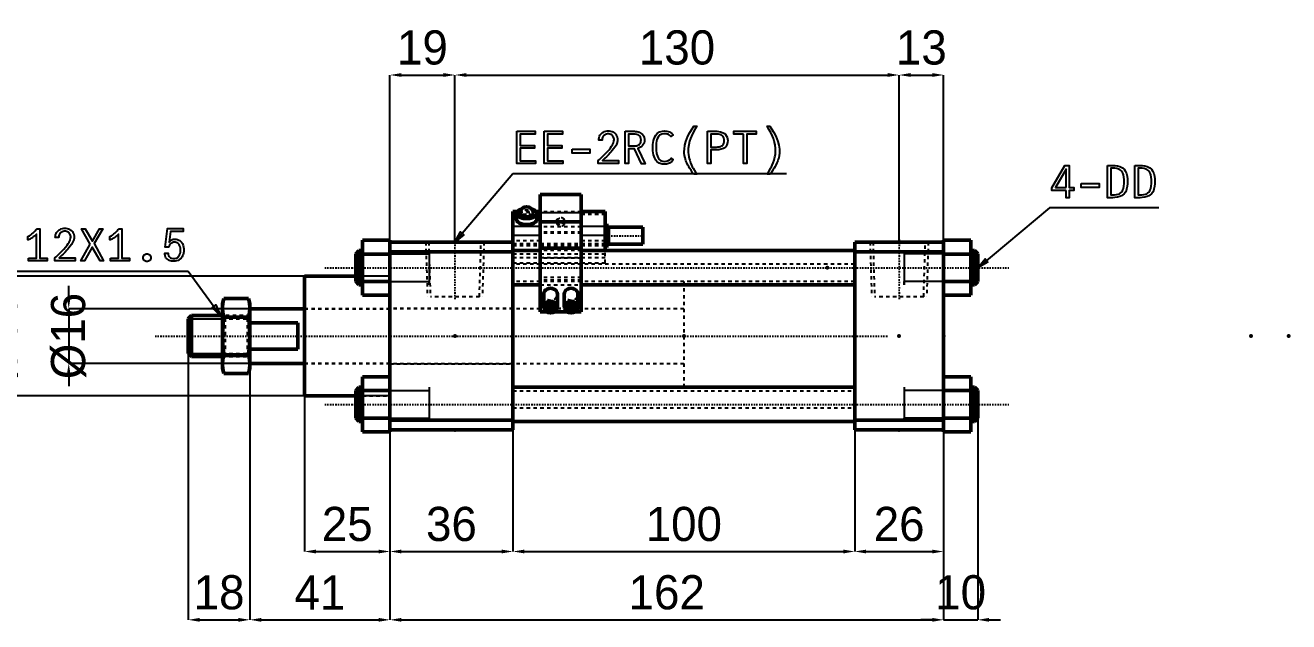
# Model space of a CAD drawing. Header units: millimetres. Extents: x -31 to 525, y -450 to 94.
# Drawn here: x 155.2 to 524.9, y -80.2 to 94.4 of the extents above; entities that cross this region are included whole.
import ezdxf

# ---------------------------------------------------------------- set-up
doc = ezdxf.new("R2010")
doc.units = ezdxf.units.MM
doc.linetypes.add('Center', pattern=[1.5, 0.45, -0.5, 0.05, -0.5])
doc.linetypes.add('Dashed', pattern=[2, 1, -1])
for name, color, linetype, lineweight in [('2d ConnectionPoints', 7, 'Continuous', 50), ('AM_0', 7, 'Continuous', 50), ('AM_4', 3, 'Continuous', 25), ('AM_5', 3, 'Continuous', 25), ('AM_7', 7, 'Center', 25), ('AM_9', 6, 'Dashed', 25)]:
    doc.layers.add(name, color=color, linetype=linetype, lineweight=lineweight)
doc.dimstyles.new('ISO-25', dxfattribs={"dimtxt": 2.5, "dimasz": 2.5, "dimexe": 1.25, "dimexo": 0.625, "dimtad": 1, "dimtxsty": 'Standard', "dimcen": 2.5, "dimadec": 0, "dimazin": 0, "dimtfac": 1, "dimtmove": 0, "dimatfit": 3, "dimfxl": 1, "dimarcsym": 0})

# ---------------------------------------------------------------- blocks, each defined once
blk = doc.blocks.new('1_mghcJFS_0132_switch_0_in_MGHCA70SDC3250T110A0_2')
at = {"layer": 'AM_0'}
for p, q in [((56, 41.41), (44, 41.41)), ((44, 7.07), (44, 41.41)), ((56, 7.07), (56, 41.41)), ((37.23, 36.45), (36, 36.45)), ((36, 27.5), (36, 36.45)), ((37, 35.87), (37, 34.14)), ((44, 36.45), (42.77, 36.45)), ((43, 34.14), (43, 35.87)), ((56, 33.4), (44, 33.4)), ((63, 36.45), (56, 36.45)), ((63, 25), (63, 36.45)), ((64, 32.38), (63, 32.38)), ((64, 32.38), (64, 26.38)), ((74, 31.88), (64, 31.88)), ((74, 31.88), (74, 26.88)), ((63, 26.38), (64, 26.38)), ((64, 26.88), (74, 26.88)), ((56, 25.76), (44, 25.76)), ((45, 12.26), (45, 8.76)), ((49, 8.76), (49, 12.26)), ((51, 12.26), (51, 8.76)), ((55, 8.76), (55, 12.26)), ((45.06, 9.2), (45.06, 8.91)), ((45.06, 8.91), (45.51, 8.7)), ((45.06, 8.33), (48.94, 8.33)), ((45.06, 8.33), (45.06, 8.05)), ((45.51, 7.83), (45.06, 8.05)), ((45.51, 8.7), (48.49, 8.7)), ((48.49, 7.83), (45.51, 7.83)), ((48.49, 8.7), (48.94, 8.91)), ((48.94, 8.05), (48.49, 7.83)), ((48.94, 9.2), (48.94, 8.91)), ((48.94, 8.33), (48.94, 8.05)), ((51.06, 9.2), (51.06, 8.91)), ((51.06, 8.91), (51.51, 8.7)), ((51.06, 8.33), (54.94, 8.33)), ((51.06, 8.33), (51.06, 8.05)), ((51.51, 7.83), (51.06, 8.05)), ((51.51, 8.7), (54.49, 8.7)), ((54.49, 7.83), (51.51, 7.83)), ((54.49, 8.7), (54.94, 8.91)), ((54.94, 8.05), (54.49, 7.83)), ((54.94, 9.2), (54.94, 8.91)), ((54.94, 8.33), (54.94, 8.05)), ((45.84, 7.07), (44, 7.07)), ((51.84, 7.07), (48.16, 7.07)), ((56, 7.07), (54.16, 7.07))]:
    blk.add_line(p, q, dxfattribs=at)
blk.add_arc((40, 35.87), 2, 0, 180, dxfattribs=at)
for centre, major_axis, ratio, start_param, end_param in [((40, 35.87), (-3, 0), 0.5, 5.246615, 10.461348), ((40, 34.14), (-3, 0), 0.5, 0, 3.141593), ((40, 35.87), (-2, 0), 0.5, 0, 3.141593), ((47, 12.26), (2, 0), 0.866025, 6.283185, 9.424778), ((53, 12.26), (2, 0), 0.866025, 0, 3.141593), ((47, 8.76), (-2, 0), 0.866025, 6.030505, 6.535866), ((47, 8.48), (-2, 0), 0.866025, 3.394273, 6.030505), ((47, 8.48), (-2, 0), 0.866025, 0.25268, 2.888912), ((47, 8.26), (-1.57, 0), 0.866025, 3.465602, 5.959176), ((47, 8.26), (-1.57, 0), 0.866025, 0.324009, 2.817583), ((47, 8.76), (-2, 0), 0.866025, 2.888912, 3.394273), ((53, 8.76), (-2, 0), 0.866025, 6.030505, 6.535866), ((53, 8.48), (-2, 0), 0.866025, 3.394273, 6.030505), ((53, 8.48), (-2, 0), 0.866025, 0.25268, 2.888912), ((53, 8.26), (-1.57, 0), 0.866025, 3.465602, 5.959176), ((53, 8.26), (-1.57, 0), 0.866025, 0.324009, 2.817583), ((53, 8.76), (-2, 0), 0.866025, 2.888912, 3.394273)]:
    blk.add_ellipse(centre, major_axis=major_axis, ratio=ratio, start_param=start_param, end_param=end_param, dxfattribs=at)
at = {"layer": 'AM_4'}
for p, q in [((37.07, 36.18), (36, 36.18)), ((44, 36.18), (42.93, 36.18)), ((63, 36.18), (56, 36.18)), ((44, 32.1), (36, 32.1)), ((63, 32.1), (56, 32.1)), ((44, 29.44), (36, 29.44)), ((63, 29.44), (56, 29.44))]:
    blk.add_line(p, q, dxfattribs=at)
at = {"layer": 'AM_7'}
blk.add_line((62.45, 29.38), (74.55, 29.38), dxfattribs=at)
at = {"layer": 'AM_9'}
for p, q in [((56, 41.11), (44, 41.11)), ((44, 35.53), (36, 35.53)), ((42.93, 36.18), (37.07, 36.18)), ((42.77, 36.45), (37.23, 36.45)), ((56, 36.37), (44, 36.37)), ((44, 36.15), (56, 36.15)), ((56, 36.1), (44, 36.1)), ((48.7, 33.58), (48.7, 33.08)), ((48.72, 33.5), (51.28, 33.5)), ((48.72, 33.25), (48.72, 33.5)), ((51.28, 33.25), (51.28, 33.5)), ((51.3, 33.08), (51.3, 33.58)), ((63, 35.53), (56, 35.53)), ((56, 33.15), (44, 33.15)), ((56, 32.01), (44, 32.01)), ((56, 30.39), (44, 30.39)), ((56, 30.11), (44, 30.11)), ((48.72, 33.25), (51.28, 33.25)), ((51.28, 33.15), (48.72, 33.15)), ((48.72, 32.9), (48.72, 33.15)), ((51.28, 32.9), (48.72, 32.9)), ((51.28, 32.9), (51.28, 33.15)), ((44, 27.86), (36, 27.86)), ((63, 26.98), (36, 26.98)), ((63, 26.36), (36, 26.36)), ((63, 27.86), (56, 27.86)), ((63, 23.98), (36, 23.98)), ((63, 22.86), (36, 22.86)), ((56, 25.56), (44, 25.56)), ((56, 22.76), (44, 22.76)), ((63, 21.36), (63, 25)), ((63, 21.36), (36, 21.36)), ((56, 17.16), (44, 17.16)), ((56, 16.36), (44, 16.36)), ((56, 8.07), (44, 8.07)), ((48.94, 9.2), (45.06, 9.2)), ((54.94, 9.2), (51.06, 9.2)), ((48.16, 7.07), (45.84, 7.07)), ((54.16, 7.07), (51.84, 7.07))]:
    blk.add_line(p, q, dxfattribs=at)
for centre, major_axis, ratio, start_param, end_param in [((40, 35.87), (-3, 0), 0.5, 4.178163, 5.246615), ((40, 34.14), (-3, 0), 0.5, 3.141593, 6.283185), ((40, 35.87), (-2, 0), 0.5, 3.141593, 6.283185), ((50, 33.33), (-1.3, 0), 0.866025, 3.296052, 6.128726), ((50, 33.08), (1.3, 0), 0.866025, 2.987133, 3.141593), ((50, 33.08), (1.3, 0), 0.866025, 3.141593, 3.296052), ((50, 33.33), (-1.3, 0), 0.866025, 0.15446, 2.987133), ((50, 33.08), (1.3, 0), 0.866025, 6.128726, 6.437645), ((47, 12.26), (2, 0), 0.866025, 3.141593, 6.283185), ((53, 12.26), (2, 0), 0.866025, 3.141593, 6.283185)]:
    blk.add_ellipse(centre, major_axis=major_axis, ratio=ratio, start_param=start_param, end_param=end_param, dxfattribs=at)
blk.add_ellipse((50, 33.58), major_axis=(-1.3, 0), ratio=0.866025, dxfattribs=at)
blk = doc.blocks.new('2_HC_NUTM12X1_5_0_in_MGHCA70SDC3250T110A0_2')
at = {"layer": 'AM_0'}
for p, q in [((-48.61, 10.97), (-49, 9.5)), ((-49, 9.5), (-49, -9.5)), ((-48.61, 10.97), (-41.39, 10.97)), ((-41, 9.5), (-41.39, 10.97)), ((-41, 9.5), (-41, -9.5)), ((-48.61, 5.48), (-41.39, 5.48)), ((-48.61, -5.48), (-41.39, -5.48)), ((-49, -9.5), (-48.61, -10.97)), ((-48.61, -10.97), (-41.39, -10.97)), ((-41.39, -10.97), (-41, -9.5))]:
    blk.add_line(p, q, dxfattribs=at)
for points in [[(-48.61, 10.97), (-48.9, 9.6), (-49, 8.23)], [(-49, 8.23), (-48.9, 6.86), (-48.61, 5.48)], [(-41, 8.23), (-41.1, 9.6), (-41.39, 10.97)], [(-41.39, 5.48), (-41.1, 6.85), (-41, 8.23)], [(-48.61, 5.48), (-48.9, 2.75), (-49, 0)], [(-41, 0), (-41.11, 2.82), (-41.39, 5.48)], [(-49, 0), (-48.89, -2.82), (-48.61, -5.48)], [(-41.39, -5.48), (-41.1, -2.75), (-41, 0)], [(-48.61, -5.48), (-48.9, -6.85), (-49, -8.23)], [(-41, -8.23), (-41.1, -6.86), (-41.39, -5.48)], [(-49, -8.23), (-48.9, -9.6), (-48.61, -10.97)], [(-41.39, -10.97), (-41.1, -9.6), (-41, -8.23)]]:
    blk.add_lwpolyline(points, dxfattribs=at)
at = {"layer": 'AM_5', "linetype": 'Dashed'}
for p, q in [((-41, 6), (-49, 6)), ((-41, -6), (-49, -6))]:
    blk.add_line(p, q, dxfattribs=at)
at = {"layer": 'AM_9'}
for p, q in [((-48.19, 5.19), (-49, 6)), ((-41.81, 5.19), (-48.19, 5.19)), ((-48.19, 5.19), (-48.19, -5.19)), ((-41, 6), (-41.81, 5.19)), ((-41.81, 5.19), (-41.81, -5.19)), ((-49, -6), (-48.19, -5.19)), ((-48.19, -5.19), (-41.81, -5.19)), ((-41.81, -5.19), (-41, -6))]:
    blk.add_line(p, q, dxfattribs=at)
blk = doc.blocks.new('3_A__SD__C_32_50_ROD_070_0_in_MGHCA70SDC3250T110A0_2')
at = {"layer": 'AM_0'}
for p, q in [((-25, 8), (-41, 8)), ((-58.08, 6), (-59, 5.08)), ((-59, 5.08), (-59, -5.08)), ((-49, 6), (-58.08, 6)), ((-58.08, 6), (-58.08, -6)), ((-27, 3.87), (-41, 3.87)), ((-27, -3.87), (-27, 3.87)), ((-59, -5.08), (-58.08, -6)), ((-58.08, -6), (-49, -6)), ((-27, -3.87), (-41, -3.87)), ((-41, -8), (-25, -8))]:
    blk.add_line(p, q, dxfattribs=at)
at = {"layer": 'AM_5'}
for p, q in [((-59, 5.08), (-49, 5.08)), ((-59, -5.08), (-49, -5.08))]:
    blk.add_line(p, q, dxfattribs=at)
at = {"layer": 'AM_5', "linetype": 'Dashed'}
for p, q in [((-49, 5.08), (-41, 5.08)), ((-41, 6), (-41, 5.08)), ((-49, -5.08), (-41, -5.08)), ((-41, -6), (-41, -5.08))]:
    blk.add_line(p, q, dxfattribs=at)
at = {"layer": 'AM_7'}
blk.add_line((-68.75, 0), (145.75, 0), dxfattribs=at)
at = {"layer": 'AM_9'}
for p, q in [((136, 16), (86, 16)), ((86, 16), (86, -16)), ((86, 8), (-25, 8)), ((-41, 6), (-49, 6)), ((-49, -6), (-41, -6)), ((-25, -8), (86, -8)), ((86, -16), (136, -16))]:
    blk.add_line(p, q, dxfattribs=at)
blk = doc.blocks.new('4_A__SD_C_32_50_0__BODY__A70_0_in_MGHCA70SDC3250T110A0_2')
at = {"layer": 'AM_0'}
for p, q in [((-8, 28.03), (0, 28.03)), ((-8, 11.97), (-8, 28.03)), ((0, -28.08), (0, 28.03)), ((36, 27.5), (0, 27.5)), ((36, -27.5), (36, 27.5)), ((136, -27.5), (136, 27.5)), ((162, 27.5), (136, 27.5)), ((170, 28.03), (162, 28.03)), ((162, -28.08), (162, 28.03)), ((170, 11.97), (170, 28.03)), ((-9.08, 25), (-10, 24.08)), ((-10, 24.08), (-10, 15.92)), ((-8, 25), (-9.08, 25)), ((-9.08, 25), (-9.08, 15)), ((-8, 24.01), (0, 24.01)), ((36, 24.67), (0, 24.67)), ((44, 25), (36, 25)), ((136, 25), (56, 25)), ((162, 24.67), (136, 24.67)), ((170, 24.01), (162, 24.01)), ((171.08, 25), (170, 25)), ((172, 24.08), (171.08, 25)), ((171.08, 25), (171.08, 15)), ((172, 24.08), (172, 15.92)), ((-25, -17.5), (-25, 17.5)), ((-10, 17.5), (-25, 17.5)), ((-10, 15.92), (-9.08, 15)), ((-9.08, 15), (-8, 15)), ((-8, 15.99), (0, 15.99)), ((36, 15), (44, 15)), ((56, 15), (136, 15)), ((170, 15.99), (162, 15.99)), ((170, 15), (171.08, 15)), ((171.08, 15), (172, 15.92)), ((-8, 11.97), (0, 11.97)), ((170, 11.97), (162, 11.97)), ((-8, -11.92), (0, -11.92)), ((-8, -28.08), (-8, -11.92)), ((170, -11.92), (162, -11.92)), ((170, -28.08), (170, -11.92)), ((-25, -17.5), (-10, -17.5)), ((-9.08, -15), (-10, -15.92)), ((-10, -15.92), (-10, -24.08)), ((-8, -15), (-9.08, -15)), ((-9.08, -15), (-9.08, -25)), ((-8, -15.96), (0, -15.96)), ((136, -15), (36, -15)), ((170, -15.96), (162, -15.96)), ((171.08, -15), (170, -15)), ((172, -15.92), (171.08, -15)), ((171.08, -15), (171.08, -25)), ((172, -15.92), (172, -24.08)), ((-10, -24.08), (-9.08, -25)), ((-9.08, -25), (-8, -25)), ((-8, -24.04), (0, -24.04)), ((36, -24.67), (0, -24.67)), ((36, -25), (136, -25)), ((162, -24.67), (136, -24.67)), ((170, -24.04), (162, -24.04)), ((170, -25), (171.08, -25)), ((171.08, -25), (172, -24.08)), ((-8, -28.08), (0, -28.08)), ((36, -27.5), (0, -27.5)), ((162, -27.5), (136, -27.5)), ((170, -28.08), (162, -28.08))]:
    blk.add_line(p, q, dxfattribs=at)
at = {"layer": 'AM_5', "linetype": 'Dashed'}
for p, q in [((10.47, 27.5), (10.97, 11.5)), ((27.53, 27.5), (27.03, 11.5)), ((140.47, 27.5), (140.97, 11.5)), ((157.53, 27.5), (157.03, 11.5))]:
    blk.add_line(p, q, dxfattribs=at)
at = {"layer": 'AM_5'}
for p, q in [((-10, 24.08), (11.5, 24.08)), ((11.5, 25), (11.5, 24.08)), ((11.5, 25), (11.5, 15)), ((150.5, 25), (150.5, 24.08)), ((150.5, 25), (150.5, 15)), ((172, 24.08), (150.5, 24.08)), ((-10, 15.92), (11.5, 15.92)), ((11.5, 15), (11.5, 15.92)), ((172, 15.92), (150.5, 15.92)), ((150.5, 15), (150.5, 15.92)), ((-10, -15.92), (11.5, -15.92)), ((11.5, -15), (11.5, -15.92)), ((11.5, -15), (11.5, -25)), ((150.5, -15), (150.5, -15.92)), ((150.5, -15), (150.5, -25)), ((172, -15.92), (150.5, -15.92)), ((-10, -24.08), (11.5, -24.08)), ((11.5, -25), (11.5, -24.08)), ((172, -24.08), (150.5, -24.08)), ((150.5, -25), (150.5, -24.08))]:
    blk.add_line(p, q, dxfattribs=at)
at = {"layer": 'AM_7'}
for p, q in [((19, 28.3), (19, 10.7)), ((149, 28.3), (149, 10.7)), ((-19.1, 20), (181.1, 20)), ((-19.1, -20), (181.1, -20))]:
    blk.add_line(p, q, dxfattribs=at)
at = {"layer": 'AM_9'}
for p, q in [((11.33, 27.5), (11.82, 11.5)), ((26.18, 11.5), (26.67, 27.5)), ((141.33, 27.5), (141.82, 11.5)), ((156.18, 11.5), (156.67, 27.5)), ((56, 25), (44, 25)), ((136, 21), (36, 21)), ((0, 17.5), (-10, 17.5)), ((136, 16), (36, 16)), ((44, 15), (56, 15)), ((26.18, 11.5), (11.82, 11.5)), ((156.18, 11.5), (141.82, 11.5)), ((0, 7.9), (-25, 7.9)), ((36, 8.1), (0, 8.1)), ((-25, -7.9), (0, -7.9)), ((0, -8.1), (36, -8.1)), ((-10, -17.5), (0, -17.5)), ((36, -16), (136, -16)), ((36, -21), (136, -21))]:
    blk.add_line(p, q, dxfattribs=at)
blk = doc.blocks.new('*D25')
at = {"layer": 'AM_5', "color": 0, "lineweight": -2}
for p, q in [((261.91, 3.46), (261.91, 79.87)), ((265.25, 79.87), (277.58, 79.87)), ((280.91, 30.96), (280.91, 79.87))]:
    blk.add_line(p, q, dxfattribs=at)
at = {"layer": 'AM_5', "color": 0}
for points in [[(265.25, 80.43), (265.25, 79.32), (261.91, 79.87)], [(277.58, 79.32), (277.58, 80.43), (280.91, 79.87)]]:
    blk.add_solid(points, dxfattribs=at)
at = {"layer": 'Defpoints', "color": 0}
for p in [(280.91, 79.87), (280.91, 30.96), (261.91, 3.46)]:
    blk.add_point(p, dxfattribs=at)
at = {"layer": 'AM_5', "color": 0, "insert": (271.41, 87.87), "char_height": 10, "attachment_point": 5}
blk.add_mtext('19', dxfattribs=at)
blk = doc.blocks.new('*D26')
at = {"layer": 'AM_5', "color": 0, "lineweight": -2}
for p, q in [((280.91, 30.96), (280.91, 79.87)), ((284.25, 79.87), (407.58, 79.87)), ((410.91, 30.96), (410.91, 79.87))]:
    blk.add_line(p, q, dxfattribs=at)
at = {"layer": 'AM_5', "color": 0}
for points in [[(284.25, 80.43), (284.25, 79.32), (280.91, 79.87)], [(407.58, 79.32), (407.58, 80.43), (410.91, 79.87)]]:
    blk.add_solid(points, dxfattribs=at)
at = {"layer": 'Defpoints', "color": 0}
for p in [(410.91, 79.87), (280.91, 30.96), (410.91, 30.96)]:
    blk.add_point(p, dxfattribs=at)
at = {"layer": 'AM_5', "color": 0, "insert": (345.91, 87.87), "char_height": 10, "attachment_point": 5}
blk.add_mtext('130', dxfattribs=at)
blk = doc.blocks.new('*D27')
at = {"layer": 'AM_5', "color": 0, "lineweight": -2}
for p, q in [((410.91, 30.96), (410.91, 79.87)), ((414.25, 79.87), (420.58, 79.87)), ((423.91, 3.46), (423.91, 79.87))]:
    blk.add_line(p, q, dxfattribs=at)
at = {"layer": 'AM_5', "color": 0}
for points in [[(414.25, 80.43), (414.25, 79.32), (410.91, 79.87)], [(420.58, 79.32), (420.58, 80.43), (423.91, 79.87)]]:
    blk.add_solid(points, dxfattribs=at)
at = {"layer": 'Defpoints', "color": 0}
for p in [(423.91, 79.87), (410.91, 30.96), (423.91, 3.46)]:
    blk.add_point(p, dxfattribs=at)
at = {"layer": 'AM_5', "color": 0, "insert": (417.41, 87.87), "char_height": 10, "attachment_point": 5}
blk.add_mtext('13', dxfattribs=at)
blk = doc.blocks.new('*D28')
at = {"layer": 'AM_5', "color": 0, "lineweight": -2}
for p, q in [((261.91, 3.46), (261.91, -59.62)), ((297.91, 3.46), (297.91, -59.62)), ((265.25, -59.62), (294.58, -59.62))]:
    blk.add_line(p, q, dxfattribs=at)
at = {"layer": 'AM_5', "color": 0}
for points in [[(265.25, -59.07), (265.25, -60.18), (261.91, -59.62)], [(294.58, -60.18), (294.58, -59.07), (297.91, -59.62)]]:
    blk.add_solid(points, dxfattribs=at)
at = {"layer": 'Defpoints', "color": 0}
for p in [(261.91, 3.46), (297.91, 3.46), (297.91, -59.62)]:
    blk.add_point(p, dxfattribs=at)
at = {"layer": 'AM_5', "color": 0, "insert": (279.91, -51.62), "char_height": 10, "attachment_point": 5}
blk.add_mtext('36', dxfattribs=at)
blk = doc.blocks.new('*D29')
at = {"layer": 'AM_5', "color": 0, "lineweight": -2}
for p, q in [((297.91, 3.46), (297.91, -59.62)), ((397.91, 3.46), (397.91, -59.62)), ((301.25, -59.62), (394.58, -59.62))]:
    blk.add_line(p, q, dxfattribs=at)
at = {"layer": 'AM_5', "color": 0}
for points in [[(301.25, -59.07), (301.25, -60.18), (297.91, -59.62)], [(394.58, -60.18), (394.58, -59.07), (397.91, -59.62)]]:
    blk.add_solid(points, dxfattribs=at)
at = {"layer": 'Defpoints', "color": 0}
for p in [(297.91, 3.46), (397.91, 3.46), (397.91, -59.62)]:
    blk.add_point(p, dxfattribs=at)
at = {"layer": 'AM_5', "color": 0, "insert": (347.91, -51.62), "char_height": 10, "attachment_point": 5}
blk.add_mtext('100', dxfattribs=at)
blk = doc.blocks.new('*D30')
at = {"layer": 'AM_5', "color": 0, "lineweight": -2}
for p, q in [((397.91, 3.46), (397.91, -59.62)), ((423.91, 3.46), (423.91, -59.62)), ((401.25, -59.62), (420.58, -59.62))]:
    blk.add_line(p, q, dxfattribs=at)
at = {"layer": 'AM_5', "color": 0}
for points in [[(401.25, -59.07), (401.25, -60.18), (397.91, -59.62)], [(420.58, -60.18), (420.58, -59.07), (423.91, -59.62)]]:
    blk.add_solid(points, dxfattribs=at)
at = {"layer": 'Defpoints', "color": 0}
for p in [(397.91, 3.46), (423.91, 3.46), (423.91, -59.62)]:
    blk.add_point(p, dxfattribs=at)
at = {"layer": 'AM_5', "color": 0, "insert": (410.91, -51.62), "char_height": 10, "attachment_point": 5}
blk.add_mtext('26', dxfattribs=at)
blk = doc.blocks.new('*D31')
at = {"layer": 'AM_5', "color": 0, "lineweight": -2}
for p, q in [((236.91, 3.46), (236.91, -59.62)), ((261.91, 3.46), (261.91, -59.62)), ((240.25, -59.62), (258.58, -59.62))]:
    blk.add_line(p, q, dxfattribs=at)
at = {"layer": 'AM_5', "color": 0}
for points in [[(240.25, -59.07), (240.25, -60.18), (236.91, -59.62)], [(258.58, -60.18), (258.58, -59.07), (261.91, -59.62)]]:
    blk.add_solid(points, dxfattribs=at)
at = {"layer": 'Defpoints', "color": 0}
for p in [(236.91, 3.46), (261.91, 3.46), (261.91, -59.62)]:
    blk.add_point(p, dxfattribs=at)
at = {"layer": 'AM_5', "color": 0, "insert": (249.41, -51.62), "char_height": 10, "attachment_point": 5}
blk.add_mtext('25', dxfattribs=at)
blk = doc.blocks.new('*D32')
at = {"layer": 'AM_5', "color": 0, "lineweight": -2}
for p, q in [((261.91, 3.46), (261.91, -79.62)), ((423.91, 3.46), (423.91, -79.62)), ((265.25, -79.62), (420.58, -79.62))]:
    blk.add_line(p, q, dxfattribs=at)
at = {"layer": 'AM_5', "color": 0}
for points in [[(265.25, -79.07), (265.25, -80.18), (261.91, -79.62)], [(420.58, -80.18), (420.58, -79.07), (423.91, -79.62)]]:
    blk.add_solid(points, dxfattribs=at)
at = {"layer": 'Defpoints', "color": 0}
for p in [(261.91, 3.46), (423.91, 3.46), (423.91, -79.62)]:
    blk.add_point(p, dxfattribs=at)
at = {"layer": 'AM_5', "color": 0, "insert": (342.91, -71.62), "char_height": 10, "attachment_point": 5}
blk.add_mtext('162', dxfattribs=at)
blk = doc.blocks.new('*D33')
at = {"layer": 'AM_5', "color": 0, "lineweight": -2}
for p, q in [((220.91, 3.46), (220.91, -79.62)), ((261.91, 3.46), (261.91, -79.62)), ((224.25, -79.62), (258.58, -79.62))]:
    blk.add_line(p, q, dxfattribs=at)
at = {"layer": 'AM_5', "color": 0}
for points in [[(224.25, -79.07), (224.25, -80.18), (220.91, -79.62)], [(258.58, -80.18), (258.58, -79.07), (261.91, -79.62)]]:
    blk.add_solid(points, dxfattribs=at)
at = {"layer": 'Defpoints', "color": 0}
for p in [(220.91, 3.46), (261.91, 3.46), (261.91, -79.62)]:
    blk.add_point(p, dxfattribs=at)
at = {"layer": 'AM_5', "color": 0, "insert": (241.41, -71.62), "char_height": 10, "attachment_point": 5}
blk.add_mtext('41', dxfattribs=at)
blk = doc.blocks.new('*D34')
at = {"layer": 'AM_5', "color": 0, "lineweight": -2}
for p, q in [((202.91, 3.46), (202.91, -79.62)), ((220.91, 3.46), (220.91, -79.62)), ((206.25, -79.62), (217.58, -79.62))]:
    blk.add_line(p, q, dxfattribs=at)
at = {"layer": 'AM_5', "color": 0}
for points in [[(206.25, -79.07), (206.25, -80.18), (202.91, -79.62)], [(217.58, -80.18), (217.58, -79.07), (220.91, -79.62)]]:
    blk.add_solid(points, dxfattribs=at)
at = {"layer": 'Defpoints', "color": 0}
for p in [(202.91, 3.46), (220.91, 3.46), (220.91, -79.62)]:
    blk.add_point(p, dxfattribs=at)
at = {"layer": 'AM_5', "color": 0, "insert": (211.91, -71.62), "char_height": 10, "attachment_point": 5}
blk.add_mtext('18', dxfattribs=at)
blk = doc.blocks.new('*D35')
at = {"layer": 'AM_5', "color": 0, "lineweight": -2}
for p, q in [((167.91, 14.79), (167.91, 18.12)), ((220.91, 11.46), (167.91, 11.46)), ((167.91, 11.46), (167.91, -4.54)), ((220.91, -4.54), (167.91, -4.54)), ((167.91, -7.88), (167.91, -11.21))]:
    blk.add_line(p, q, dxfattribs=at)
at = {"layer": 'AM_5', "color": 0}
for points in [[(167.36, 14.79), (168.47, 14.79), (167.91, 11.46)], [(168.47, -7.88), (167.36, -7.88), (167.91, -4.54)]]:
    blk.add_solid(points, dxfattribs=at)
at = {"layer": 'Defpoints', "color": 0}
for p in [(220.91, 11.46), (167.91, -4.54), (220.91, -4.54)]:
    blk.add_point(p, dxfattribs=at)
at = {"layer": 'AM_5', "color": 0, "insert": (167.91, 3.46), "char_height": 10, "attachment_point": 5, "rotation": 90}
blk.add_mtext('Ø16', dxfattribs=at)
blk = doc.blocks.new('*D36')
at = {"layer": 'AM_5', "color": 0, "lineweight": -2}
for p, q in [((147.91, 24.29), (147.91, 27.62)), ((261.91, 20.96), (147.91, 20.96)), ((147.91, 20.96), (147.91, 19.79)), ((147.91, -14.04), (147.91, -12.88)), ((261.91, -14.04), (147.91, -14.04)), ((147.91, -17.38), (147.91, -20.71))]:
    blk.add_line(p, q, dxfattribs=at)
at = {"layer": 'AM_5', "color": 0}
for points in [[(147.36, 24.29), (148.47, 24.29), (147.91, 20.96)], [(148.47, -17.38), (147.36, -17.38), (147.91, -14.04)]]:
    blk.add_solid(points, dxfattribs=at)
at = {"layer": 'Defpoints', "color": 0}
for p in [(261.91, 20.96), (147.91, -14.04), (261.91, -14.04)]:
    blk.add_point(p, dxfattribs=at)
at = {"layer": 'AM_5', "color": 0, "insert": (147.91, 3.46), "char_height": 10, "attachment_point": 5, "rotation": 90}
blk.add_mtext('Ø35', dxfattribs=at)
blk = doc.blocks.new('*D37')
at = {"layer": 'AM_5', "color": 0, "lineweight": -2}
for p, q in [((423.91, 3.46), (423.91, -79.62)), ((433.91, -16.54), (433.91, -79.62)), ((420.58, -79.62), (417.25, -79.62)), ((423.91, -79.62), (433.91, -79.62)), ((437.25, -79.62), (440.58, -79.62))]:
    blk.add_line(p, q, dxfattribs=at)
at = {"layer": 'AM_5', "color": 0}
for points in [[(420.58, -80.18), (420.58, -79.07), (423.91, -79.62)], [(437.25, -79.07), (437.25, -80.18), (433.91, -79.62)]]:
    blk.add_solid(points, dxfattribs=at)
at = {"layer": 'Defpoints', "color": 0}
for p in [(423.91, 3.46), (433.91, -16.54), (433.91, -79.62)]:
    blk.add_point(p, dxfattribs=at)
at = {"layer": 'AM_5', "color": 0, "insert": (428.91, -71.62), "char_height": 10, "attachment_point": 5}
blk.add_mtext('10', dxfattribs=at)

msp = doc.modelspace()

# ---------------------------------------------------------------- linework, layer by layer
at = {"layer": '2d ConnectionPoints'}
for p in [(280.912, 30.958), (410.912, 30.958), (305.912, 23.458), (389.912, 23.458), (202.912, 3.458), (220.912, 3.458), (220.912, 3.458), (261.912, 3.458), (261.912, 3.458), (261.912, 3.458), (261.912, 3.458), (280.912, 3.458), (280.912, 3.458), (347.912, 3.458), (410.912, 3.458), (410.912, 3.458), (423.912, 3.458), (423.912, 3.458), (423.912, 3.458), (513.912, 3.458), (524.912, 3.458), (280.912, -24.042), (410.912, -24.042)]:
    msp.add_point(p, dxfattribs=at)
at = {"layer": 'AM_5'}
for p, q in [((297.912, 50.958), (280.912, 30.958)), ((377.912, 50.958), (297.912, 50.958)), ((454.912, 40.958), (433.912, 23.458)), ((486.912, 40.958), (454.912, 40.958)), ((146.912, 22.458), (202.912, 22.458)), ((202.912, 22.458), (212.372, 9.458))]:
    msp.add_line(p, q, dxfattribs=at)
for points in [[(299.082, 63.383), (304.373, 63.383), (304.373, 62.577), (300.044, 62.577), (300.044, 59.262), (304.204, 59.262), (304.204, 58.469), (300.044, 58.469), (300.044, 54.764), (304.542, 54.764), (304.542, 53.958), (299.082, 53.958), (299.082, 63.383)], [(307.082, 63.383), (312.373, 63.383), (312.373, 62.577), (308.044, 62.577), (308.044, 59.262), (312.204, 59.262), (312.204, 58.469), (308.044, 58.469), (308.044, 54.764), (312.542, 54.764), (312.542, 53.958), (307.082, 53.958), (307.082, 63.383)], [(323.206, 55.18), (323.206, 55.18), (323.634, 55.571), (324.244, 56.143), (324.244, 56.143), (324.815, 56.696), (325.175, 57.055), (325.175, 57.055), (325.52, 57.417), (326.014, 57.986), (326.014, 57.986), (326.479, 58.585), (326.774, 59.002), (326.774, 59.002), (327.034, 59.417), (327.315, 60.009), (327.315, 60.009), (327.467, 60.564), (327.496, 60.913), (327.496, 60.913), (327.487, 61.109), (327.44, 61.386), (327.44, 61.386), (327.354, 61.643), (327.275, 61.803), (327.275, 61.803), (327.179, 61.952), (327.012, 62.15), (327.012, 62.15), (326.815, 62.315), (326.667, 62.408), (326.667, 62.408), (326.508, 62.485), (326.256, 62.569), (326.256, 62.569), (325.988, 62.614), (325.799, 62.622), (325.799, 62.622), (325.59, 62.614), (325.295, 62.567), (325.295, 62.567), (325.021, 62.481), (324.85, 62.401), (324.85, 62.401), (324.691, 62.305), (324.48, 62.131), (324.48, 62.131), (324.301, 61.921), (324.2, 61.761), (324.2, 61.761), (324.116, 61.587), (324.025, 61.304), (324.025, 61.304), (323.975, 60.993), (323.966, 60.77), (322.991, 60.77), (322.991, 60.77), (323.006, 61.104), (323.085, 61.568), (323.085, 61.568), (323.232, 61.989), (323.368, 62.245), (323.368, 62.245), (323.529, 62.48), (323.811, 62.788), (323.811, 62.788), (324.14, 63.042), (324.385, 63.181), (324.385, 63.181), (324.647, 63.296), (325.059, 63.42), (325.059, 63.42), (325.495, 63.487), (325.799, 63.5), (325.799, 63.5), (326.084, 63.488), (326.496, 63.425), (326.496, 63.425), (326.891, 63.309), (327.145, 63.201), (327.145, 63.201), (327.384, 63.07), (327.706, 62.832), (327.706, 62.832), (327.983, 62.544), (328.142, 62.323), (328.142, 62.323), (328.277, 62.084), (328.423, 61.693), (328.423, 61.693), (328.501, 61.265), (328.516, 60.958), (328.516, 60.958), (328.494, 60.612), (328.378, 60.079), (328.378, 60.079), (328.162, 59.532), (327.964, 59.158), (327.964, 59.158), (327.735, 58.786), (327.365, 58.249), (327.365, 58.249), (326.961, 57.735), (326.673, 57.406), (326.673, 57.406), (326.363, 57.072), (325.844, 56.53), (325.844, 56.53), (325.258, 55.939), (324.831, 55.518), (324.142, 54.842), (328.796, 54.835), (328.796, 53.958), (322.861, 53.958), (322.861, 54.868), (323.206, 55.18)], [(330.744, 63.383), (333.487, 63.383), (333.487, 63.383), (333.769, 63.372), (334.184, 63.315), (334.184, 63.315), (334.591, 63.208), (334.859, 63.11), (334.859, 63.11), (335.114, 62.989), (335.464, 62.761), (335.464, 62.761), (335.772, 62.48), (335.954, 62.262), (335.954, 62.262), (336.109, 62.02), (336.278, 61.614), (336.278, 61.614), (336.369, 61.156), (336.386, 60.822), (336.386, 60.822), (336.365, 60.454), (336.253, 59.953), (336.253, 59.953), (336.045, 59.516), (335.853, 59.259), (335.853, 59.259), (335.627, 59.03), (335.239, 58.741), (335.239, 58.741), (334.792, 58.517), (334.462, 58.404), (336.62, 53.893), (335.567, 53.893), (333.461, 58.248), (333.318, 58.248), (331.706, 58.248), (331.706, 53.958), (330.744, 53.958), (330.744, 63.383)], [(342.176, 53.737), (342.176, 53.737), (341.541, 53.786), (340.715, 54.041), (340.715, 54.041), (340.04, 54.515), (339.674, 54.952), (339.674, 54.952), (339.374, 55.485), (339.05, 56.457), (339.05, 56.457), (338.875, 57.638), (338.842, 58.54), (338.842, 58.54), (338.877, 59.493), (339.065, 60.729), (339.065, 60.729), (339.414, 61.733), (339.735, 62.275), (339.735, 62.275), (340.124, 62.716), (340.822, 63.194), (340.822, 63.194), (341.658, 63.451), (342.293, 63.5), (342.293, 63.5), (342.901, 63.454), (343.704, 63.212), (343.704, 63.212), (344.375, 62.764), (344.75, 62.349), (344.126, 61.842), (344.126, 61.842), (343.951, 62.027), (343.683, 62.257), (343.683, 62.257), (343.41, 62.429), (343.226, 62.512), (343.226, 62.512), (343.042, 62.575), (342.776, 62.644), (342.776, 62.644), (342.522, 62.68), (342.358, 62.687), (342.358, 62.687), (341.989, 62.669), (341.496, 62.572), (341.496, 62.572), (341.075, 62.392), (340.834, 62.226), (340.834, 62.226), (340.622, 62.025), (340.353, 61.66), (340.353, 61.66), (340.142, 61.219), (340.034, 60.884), (340.034, 60.884), (339.949, 60.513), (339.856, 59.888), (339.856, 59.888), (339.807, 59.181), (339.797, 58.664), (339.797, 58.664), (339.82, 57.901), (339.942, 56.9), (339.942, 56.9), (340.167, 56.07), (340.376, 55.612), (340.376, 55.612), (340.635, 55.234), (341.128, 54.825), (341.128, 54.825), (341.746, 54.604), (342.228, 54.562), (342.228, 54.562), (342.733, 54.601), (343.388, 54.801), (343.388, 54.801), (343.919, 55.174), (344.204, 55.518), (344.783, 54.998), (344.783, 54.998), (344.429, 54.544), (343.741, 54.052), (343.741, 54.052), (342.865, 53.787), (342.176, 53.737)], [(350.826, 50.799), (350.826, 50.799), (350.481, 51.281), (350.008, 51.976), (350.008, 51.976), (349.586, 52.64), (349.334, 53.064), (349.334, 53.064), (349.104, 53.484), (348.796, 54.121), (348.796, 54.121), (348.532, 54.769), (348.382, 55.206), (348.382, 55.206), (348.256, 55.648), (348.119, 56.319), (348.119, 56.319), (348.045, 57.001), (348.031, 57.461), (348.031, 57.461), (348.061, 58.187), (348.22, 59.296), (348.22, 59.296), (348.516, 60.43), (348.788, 61.199), (348.788, 61.199), (349.113, 61.965), (349.684, 63.081), (349.684, 63.081), (350.356, 64.157), (350.859, 64.852), (351.678, 64.852), (351.678, 64.852), (351.218, 64.142), (350.612, 63.064), (350.612, 63.064), (350.103, 61.971), (349.819, 61.235), (349.819, 61.235), (349.582, 60.499), (349.326, 59.407), (349.326, 59.407), (349.188, 58.332), (349.162, 57.624), (349.162, 57.624), (349.175, 57.204), (349.243, 56.551), (349.243, 56.551), (349.37, 55.868), (349.487, 55.398), (349.487, 55.398), (349.627, 54.921), (349.873, 54.207), (349.873, 54.207), (350.163, 53.493), (350.381, 53.019), (350.381, 53.019), (350.615, 52.55), (350.989, 51.871), (350.989, 51.871), (351.393, 51.218), (351.678, 50.799), (350.826, 50.799)], [(354.868, 63.383), (357.52, 63.383), (357.52, 63.383), (358.685, 63.274), (359.947, 62.7), (359.947, 62.7), (360.627, 61.636), (360.757, 60.653), (360.757, 60.653), (360.721, 60.102), (360.534, 59.403), (360.534, 59.403), (360.187, 58.856), (359.866, 58.576), (359.866, 58.576), (359.489, 58.355), (358.847, 58.116), (358.847, 58.116), (358.113, 57.987), (357.572, 57.962), (355.83, 57.962), (355.83, 53.958), (354.868, 53.958), (354.868, 63.383)], [(365.338, 62.538), (362.517, 62.538), (362.517, 63.383), (369.108, 63.383), (369.108, 62.538), (366.3, 62.538), (366.3, 53.958), (365.338, 53.958), (365.338, 62.538)], [(372.252, 50.799), (372.252, 50.799), (372.537, 51.218), (372.94, 51.871), (372.94, 51.871), (373.315, 52.55), (373.549, 53.019), (373.549, 53.019), (373.767, 53.493), (374.057, 54.207), (374.057, 54.207), (374.303, 54.921), (374.443, 55.398), (374.443, 55.398), (374.56, 55.868), (374.686, 56.551), (374.686, 56.551), (374.755, 57.204), (374.768, 57.624), (374.768, 57.624), (374.741, 58.332), (374.603, 59.407), (374.603, 59.407), (374.347, 60.499), (374.111, 61.235), (374.111, 61.235), (373.827, 61.971), (373.318, 63.064), (373.318, 63.064), (372.711, 64.142), (372.252, 64.852), (373.071, 64.852), (373.071, 64.852), (373.574, 64.157), (374.245, 63.081), (374.245, 63.081), (374.816, 61.965), (375.141, 61.199), (375.141, 61.199), (375.414, 60.43), (375.709, 59.296), (375.709, 59.296), (375.868, 58.187), (375.899, 57.461), (375.899, 57.461), (375.884, 57.001), (375.811, 56.319), (375.811, 56.319), (375.674, 55.648), (375.548, 55.206), (375.548, 55.206), (375.397, 54.769), (375.134, 54.121), (375.134, 54.121), (374.826, 53.484), (374.595, 53.064), (374.595, 53.064), (374.343, 52.64), (373.922, 51.976), (373.922, 51.976), (373.448, 51.281), (373.104, 50.799), (372.252, 50.799)], [(333.032, 59.093), (333.032, 59.093), (333.307, 59.098), (333.689, 59.123), (333.689, 59.123), (334.032, 59.17), (334.241, 59.213), (334.241, 59.213), (334.434, 59.272), (334.697, 59.398), (334.697, 59.398), (334.927, 59.572), (335.063, 59.714), (335.063, 59.714), (335.179, 59.88), (335.305, 60.184), (335.305, 60.184), (335.372, 60.553), (335.385, 60.835), (335.385, 60.835), (335.361, 61.194), (335.236, 61.648), (335.236, 61.648), (335.004, 62), (334.79, 62.177), (334.79, 62.177), (334.541, 62.316), (334.122, 62.467), (334.122, 62.467), (333.649, 62.548), (333.305, 62.564), (331.706, 62.564), (331.706, 59.093), (333.032, 59.093)], [(357.091, 58.768), (357.091, 58.768), (357.431, 58.773), (357.891, 58.8), (357.891, 58.8), (358.291, 58.849), (358.524, 58.895), (358.524, 58.895), (358.735, 58.957), (359.018, 59.093), (359.018, 59.093), (359.261, 59.281), (359.401, 59.434), (359.401, 59.434), (359.519, 59.616), (359.647, 59.949), (359.647, 59.949), (359.716, 60.355), (359.73, 60.666), (359.73, 60.666), (359.718, 60.954), (359.655, 61.335), (359.655, 61.335), (359.538, 61.656), (359.431, 61.836), (359.431, 61.836), (359.303, 61.992), (359.082, 62.185), (359.082, 62.185), (358.825, 62.331), (358.634, 62.401), (358.634, 62.401), (358.427, 62.455), (358.084, 62.514), (358.084, 62.514), (357.703, 62.545), (357.429, 62.551), (355.83, 62.551), (355.83, 58.768), (357.091, 58.768)], [(315.212, 58.144), (320.412, 58.144), (320.412, 56.974), (315.212, 56.974), (315.212, 58.144)], [(459.761, 46.038), (455.549, 46.038), (455.549, 46.883), (459.384, 53.383), (460.671, 53.383), (460.671, 46.915), (462.075, 46.915), (462.075, 46.038), (460.671, 46.038), (460.671, 43.958), (459.761, 43.958), (459.761, 46.038)], [(459.774, 46.915), (459.774, 52.291), (456.667, 46.915), (459.774, 46.915)], [(471.881, 53.383), (473.519, 53.383), (473.519, 53.383), (474.082, 53.365), (474.846, 53.271), (474.846, 53.271), (475.513, 53.096), (475.904, 52.934), (475.904, 52.934), (476.255, 52.732), (476.711, 52.343), (476.711, 52.343), (477.083, 51.851), (477.285, 51.465), (477.285, 51.465), (477.45, 51.029), (477.629, 50.271), (477.629, 50.271), (477.725, 49.388), (477.744, 48.729), (477.744, 48.729), (477.726, 48.079), (477.636, 47.201), (477.636, 47.201), (477.469, 46.439), (477.315, 45.996), (477.315, 45.996), (477.122, 45.6), (476.756, 45.089), (476.756, 45.089), (476.297, 44.676), (475.94, 44.455), (475.94, 44.455), (475.536, 44.276), (474.836, 44.082), (474.836, 44.082), (474.021, 43.978), (473.415, 43.958), (471.881, 43.958), (471.881, 53.383)], [(473.48, 44.764), (473.48, 44.764), (473.927, 44.777), (474.528, 44.848), (474.528, 44.848), (475.048, 44.98), (475.348, 45.102), (475.348, 45.102), (475.616, 45.258), (475.965, 45.571), (475.965, 45.571), (476.25, 45.978), (476.405, 46.301), (476.405, 46.301), (476.531, 46.674), (476.668, 47.339), (476.668, 47.339), (476.741, 48.131), (476.756, 48.729), (476.756, 48.729), (476.742, 49.268), (476.671, 49.992), (476.671, 49.992), (476.539, 50.616), (476.418, 50.975), (476.418, 50.975), (476.268, 51.293), (475.993, 51.701), (475.993, 51.701), (475.654, 52.026), (475.394, 52.197), (475.394, 52.197), (475.103, 52.334), (474.605, 52.482), (474.605, 52.482), (474.032, 52.562), (473.61, 52.577), (472.843, 52.577), (472.843, 44.764), (473.48, 44.764)], [(479.881, 53.383), (481.519, 53.383), (481.519, 53.383), (482.082, 53.365), (482.846, 53.271), (482.846, 53.271), (483.513, 53.096), (483.904, 52.934), (483.904, 52.934), (484.255, 52.732), (484.711, 52.343), (484.711, 52.343), (485.083, 51.851), (485.285, 51.465), (485.285, 51.465), (485.45, 51.029), (485.629, 50.271), (485.629, 50.271), (485.725, 49.388), (485.744, 48.729), (485.744, 48.729), (485.726, 48.079), (485.636, 47.201), (485.636, 47.201), (485.469, 46.439), (485.315, 45.996), (485.315, 45.996), (485.122, 45.6), (484.756, 45.089), (484.756, 45.089), (484.297, 44.676), (483.94, 44.455), (483.94, 44.455), (483.536, 44.276), (482.836, 44.082), (482.836, 44.082), (482.021, 43.978), (481.415, 43.958), (479.881, 43.958), (479.881, 53.383)], [(481.48, 44.764), (481.48, 44.764), (481.927, 44.777), (482.528, 44.848), (482.528, 44.848), (483.048, 44.98), (483.348, 45.102), (483.348, 45.102), (483.616, 45.258), (483.965, 45.571), (483.965, 45.571), (484.25, 45.978), (484.405, 46.301), (484.405, 46.301), (484.531, 46.674), (484.668, 47.339), (484.668, 47.339), (484.741, 48.131), (484.756, 48.729), (484.756, 48.729), (484.742, 49.268), (484.671, 49.992), (484.671, 49.992), (484.539, 50.616), (484.418, 50.975), (484.418, 50.975), (484.268, 51.293), (483.993, 51.701), (483.993, 51.701), (483.654, 52.026), (483.394, 52.197), (483.394, 52.197), (483.103, 52.334), (482.605, 52.482), (482.605, 52.482), (482.032, 52.562), (481.61, 52.577), (480.843, 52.577), (480.843, 44.764), (481.48, 44.764)], [(464.212, 48.144), (469.412, 48.144), (469.412, 46.974), (464.212, 46.974), (464.212, 48.144)], [(156.128, 26.29), (158.52, 26.29), (158.52, 33.323), (158.52, 33.323), (158.391, 33.193), (158.173, 32.991), (158.173, 32.991), (157.927, 32.78), (157.746, 32.634), (157.746, 32.634), (157.558, 32.489), (157.275, 32.283), (157.275, 32.283), (156.989, 32.091), (156.797, 31.971), (156.797, 31.971), (156.61, 31.862), (156.35, 31.73), (156.35, 31.73), (156.115, 31.636), (155.972, 31.594), (155.972, 32.582), (155.972, 32.582), (156.149, 32.666), (156.429, 32.827), (156.429, 32.827), (156.724, 33.027), (156.93, 33.183), (156.93, 33.183), (157.137, 33.351), (157.438, 33.61), (157.438, 33.61), (157.728, 33.879), (157.915, 34.064), (157.915, 34.064), (158.092, 34.246), (158.329, 34.503), (158.329, 34.503), (158.533, 34.738), (158.65, 34.883), (159.482, 34.883), (159.482, 26.29), (161.653, 26.29), (161.653, 25.458), (156.128, 25.458), (156.128, 26.29)], [(164.206, 26.68), (164.206, 26.68), (164.634, 27.071), (165.244, 27.643), (165.244, 27.643), (165.815, 28.196), (166.175, 28.555), (166.175, 28.555), (166.52, 28.917), (167.014, 29.486), (167.014, 29.486), (167.479, 30.085), (167.774, 30.502), (167.774, 30.502), (168.034, 30.917), (168.315, 31.509), (168.315, 31.509), (168.467, 32.064), (168.496, 32.413), (168.496, 32.413), (168.487, 32.609), (168.44, 32.886), (168.44, 32.886), (168.354, 33.143), (168.275, 33.303), (168.275, 33.303), (168.179, 33.452), (168.012, 33.65), (168.012, 33.65), (167.815, 33.815), (167.667, 33.908), (167.667, 33.908), (167.508, 33.985), (167.256, 34.069), (167.256, 34.069), (166.988, 34.114), (166.799, 34.122), (166.799, 34.122), (166.59, 34.114), (166.295, 34.067), (166.295, 34.067), (166.021, 33.981), (165.85, 33.901), (165.85, 33.901), (165.691, 33.805), (165.48, 33.631), (165.48, 33.631), (165.301, 33.421), (165.2, 33.261), (165.2, 33.261), (165.116, 33.087), (165.025, 32.804), (165.025, 32.804), (164.975, 32.493), (164.966, 32.27), (163.991, 32.27), (163.991, 32.27), (164.006, 32.604), (164.085, 33.068), (164.085, 33.068), (164.232, 33.489), (164.368, 33.745), (164.368, 33.745), (164.529, 33.98), (164.811, 34.288), (164.811, 34.288), (165.14, 34.542), (165.385, 34.681), (165.385, 34.681), (165.647, 34.796), (166.059, 34.92), (166.059, 34.92), (166.495, 34.987), (166.799, 35), (166.799, 35), (167.084, 34.988), (167.496, 34.925), (167.496, 34.925), (167.891, 34.809), (168.145, 34.701), (168.145, 34.701), (168.384, 34.57), (168.706, 34.332), (168.706, 34.332), (168.983, 34.044), (169.142, 33.823), (169.142, 33.823), (169.277, 33.584), (169.423, 33.193), (169.423, 33.193), (169.501, 32.765), (169.516, 32.458), (169.516, 32.458), (169.494, 32.112), (169.378, 31.579), (169.378, 31.579), (169.162, 31.032), (168.964, 30.658), (168.964, 30.658), (168.735, 30.286), (168.365, 29.749), (168.365, 29.749), (167.961, 29.235), (167.673, 28.906), (167.673, 28.906), (167.363, 28.572), (166.844, 28.03), (166.844, 28.03), (166.258, 27.439), (165.831, 27.018), (165.142, 26.342), (169.796, 26.335), (169.796, 25.458), (163.861, 25.458), (163.861, 26.368), (164.206, 26.68)], [(174.201, 30.333), (171.66, 34.883), (172.739, 34.883), (174.825, 31.21), (176.873, 34.883), (177.913, 34.883), (175.371, 30.508), (178.121, 25.458), (177.081, 25.458), (174.812, 29.514), (172.57, 25.458), (171.504, 25.458), (174.201, 30.333)], [(180.128, 26.29), (182.52, 26.29), (182.52, 33.323), (182.52, 33.323), (182.391, 33.193), (182.173, 32.991), (182.173, 32.991), (181.927, 32.78), (181.746, 32.634), (181.746, 32.634), (181.558, 32.489), (181.275, 32.283), (181.275, 32.283), (180.989, 32.091), (180.797, 31.971), (180.797, 31.971), (180.61, 31.862), (180.35, 31.73), (180.35, 31.73), (180.115, 31.636), (179.972, 31.594), (179.972, 32.582), (179.972, 32.582), (180.149, 32.666), (180.429, 32.827), (180.429, 32.827), (180.724, 33.027), (180.93, 33.183), (180.93, 33.183), (181.137, 33.351), (181.438, 33.61), (181.438, 33.61), (181.728, 33.879), (181.915, 34.064), (181.915, 34.064), (182.092, 34.246), (182.329, 34.503), (182.329, 34.503), (182.533, 34.738), (182.65, 34.883), (183.482, 34.883), (183.482, 26.29), (185.653, 26.29), (185.653, 25.458), (180.128, 25.458), (180.128, 26.29)], [(198.676, 25.341), (198.676, 25.341), (198.382, 25.351), (197.964, 25.404), (197.964, 25.404), (197.571, 25.501), (197.324, 25.591), (197.324, 25.591), (197.091, 25.702), (196.78, 25.911), (196.78, 25.911), (196.512, 26.168), (196.358, 26.368), (196.358, 26.368), (196.228, 26.589), (196.088, 26.963), (196.088, 26.963), (196.012, 27.385), (195.998, 27.694), (197.012, 27.694), (197.012, 27.694), (197.03, 27.402), (197.129, 27.021), (197.129, 27.021), (197.313, 26.708), (197.483, 26.537), (197.483, 26.537), (197.683, 26.397), (198.026, 26.244), (198.026, 26.244), (198.422, 26.163), (198.715, 26.147), (198.715, 26.147), (198.966, 26.161), (199.309, 26.233), (199.309, 26.233), (199.613, 26.367), (199.794, 26.491), (199.794, 26.491), (199.956, 26.638), (200.166, 26.89), (200.166, 26.89), (200.334, 27.18), (200.424, 27.395), (200.424, 27.395), (200.497, 27.623), (200.575, 27.98), (200.575, 27.98), (200.617, 28.356), (200.626, 28.617), (200.626, 28.617), (200.618, 28.856), (200.577, 29.203), (200.577, 29.203), (200.501, 29.536), (200.431, 29.751), (200.431, 29.751), (200.344, 29.955), (200.185, 30.23), (200.185, 30.23), (199.99, 30.468), (199.839, 30.606), (199.839, 30.606), (199.673, 30.723), (199.395, 30.85), (199.395, 30.85), (199.084, 30.918), (198.858, 30.931), (198.858, 30.931), (198.616, 30.915), (198.276, 30.832), (198.276, 30.832), (197.961, 30.677), (197.766, 30.534), (197.766, 30.534), (197.588, 30.364), (197.369, 30.065), (197.369, 30.065), (197.206, 29.713), (197.129, 29.449), (196.141, 29.449), (196.817, 34.909), (201.406, 34.909), (201.406, 34.064), (197.74, 34.064), (197.324, 30.937), (197.324, 30.937), (197.461, 31.106), (197.676, 31.325), (197.676, 31.325), (197.902, 31.505), (198.058, 31.604), (198.058, 31.604), (198.222, 31.684), (198.489, 31.772), (198.489, 31.772), (198.78, 31.819), (198.988, 31.828), (198.988, 31.828), (199.306, 31.811), (199.751, 31.721), (199.751, 31.721), (200.156, 31.553), (200.405, 31.399), (200.405, 31.399), (200.632, 31.215), (200.931, 30.893), (200.931, 30.893), (201.178, 30.515), (201.315, 30.232), (201.315, 30.232), (201.427, 29.93), (201.549, 29.453), (201.549, 29.453), (201.614, 28.946), (201.627, 28.591), (201.627, 28.591), (201.612, 28.217), (201.534, 27.69), (201.534, 27.69), (201.389, 27.202), (201.256, 26.898), (201.256, 26.898), (201.096, 26.616), (200.811, 26.242), (200.811, 26.242), (200.472, 25.927), (200.216, 25.75), (200.216, 25.75), (199.94, 25.603), (199.496, 25.443), (199.496, 25.443), (199.016, 25.357), (198.676, 25.341)], [(280.912, 30.958), (282.563, 33.93), (283.579, 33.066), (280.912, 30.958)], [(190.806, 25.276), (190.806, 25.276), (190.616, 25.288), (190.36, 25.352), (190.36, 25.352), (190.14, 25.469), (190.013, 25.578), (190.013, 25.578), (189.905, 25.707), (189.788, 25.93), (189.788, 25.93), (189.725, 26.189), (189.714, 26.381), (189.714, 26.381), (189.725, 26.573), (189.788, 26.832), (189.788, 26.832), (189.905, 27.055), (190.013, 27.184), (190.013, 27.184), (190.14, 27.293), (190.36, 27.41), (190.36, 27.41), (190.616, 27.474), (190.806, 27.486), (190.806, 27.486), (190.998, 27.474), (191.256, 27.41), (191.256, 27.41), (191.479, 27.293), (191.608, 27.184), (191.608, 27.184), (191.717, 27.055), (191.835, 26.832), (191.835, 26.832), (191.898, 26.573), (191.911, 26.381), (191.911, 26.381), (191.898, 26.191), (191.835, 25.934), (191.835, 25.934), (191.717, 25.711), (191.608, 25.581), (191.608, 25.581), (191.479, 25.471), (191.256, 25.352), (191.256, 25.352), (190.998, 25.288), (190.806, 25.276)], [(433.912, 23.458), (436.046, 26.104), (436.9, 25.08), (433.912, 23.458)], [(212.372, 9.458), (209.872, 11.761), (210.95, 12.545), (212.372, 9.458)]]:
    msp.add_lwpolyline(points, dxfattribs=at)

# ---------------------------------------------------------------- block references
for name in ['1_mghcJFS_0132_switch_0_in_MGHCA70SDC3250T110A0_2', '4_A__SD_C_32_50_0__BODY__A70_0_in_MGHCA70SDC3250T110A0_2', '3_A__SD__C_32_50_ROD_070_0_in_MGHCA70SDC3250T110A0_2', '2_HC_NUTM12X1_5_0_in_MGHCA70SDC3250T110A0_2']:
    msp.add_blockref(name, (261.912, 3.458))

# ---------------------------------------------------------------- dimensions: what is measured, and where the dimension line sits
for base, p1, p2, text, picture, middle in [((280.912, 79.872), (261.912, 3.458), (280.912, 30.958), '19', '*D25', (271.412, 79.872)), ((410.912, 79.872), (280.912, 30.958), (410.912, 30.958), '130', '*D26', (345.912, 79.872)), ((423.912, 79.872), (410.912, 30.958), (423.912, 3.458), '13', '*D27', (417.412, 79.872)), ((220.912, -79.625), (202.912, 3.458), (220.912, 3.458), '18', '*D34', (211.912, -79.625)), ((261.912, -79.625), (220.912, 3.458), (261.912, 3.458), '41', '*D33', (241.412, -79.625)), ((261.912, -59.625), (236.912, 3.458), (261.912, 3.458), '25', '*D31', (249.412, -59.625)), ((297.912, -59.625), (261.912, 3.458), (297.912, 3.458), '36', '*D28', (279.912, -59.625)), ((423.912, -79.625), (261.912, 3.458), (423.912, 3.458), '162', '*D32', (342.912, -79.625)), ((397.912, -59.625), (297.912, 3.458), (397.912, 3.458), '100', '*D29', (347.912, -59.625)), ((423.912, -59.625), (397.912, 3.458), (423.912, 3.458), '26', '*D30', (410.912, -59.625)), ((433.912, -79.625), (423.912, 3.458), (433.912, -16.542), '10', '*D37', (428.912, -79.625))]:
    dim = msp.add_linear_dim(base=base, p1=p1, p2=p2, text=text, dimstyle='ISO-25', override={"dimtxt": 10, "dimasz": 3.333333, "dimexe": 0, "dimexo": 0, "dimgap": 3}, dxfattribs=at)
    dim.commit()
    dim.dimension.update_dxf_attribs({"geometry": picture, "text_midpoint": middle, "dimtype": 160})
for base, p1, p2, text, picture, middle in [((147.912, -14.042), (261.912, 20.958), (261.912, -14.042), 'Ø35', '*D36', (147.912, 3.458)), ((167.912, -4.542), (220.912, 11.458), (220.912, -4.542), 'Ø16', '*D35', (167.912, 3.458))]:
    dim = msp.add_linear_dim(base=base, p1=p1, p2=p2, angle=90, text=text, dimstyle='ISO-25', override={"dimtxt": 10, "dimasz": 3.333333, "dimexe": 0, "dimexo": 0, "dimgap": 3}, dxfattribs=at)
    dim.commit()
    dim.dimension.update_dxf_attribs({"geometry": picture, "text_midpoint": middle, "dimtype": 160, "text_rotation": 90})

doc.saveas('drawing.dxf')
